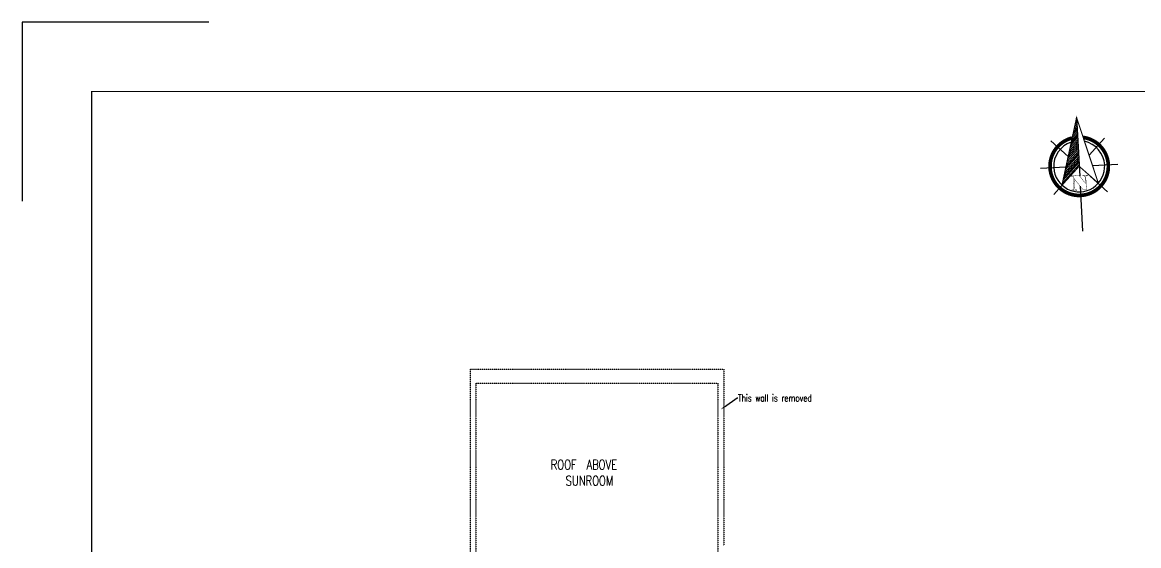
# Model space of a CAD drawing. Header units: inches. Extents: x 26998 to 46838, y -509 to 4343.
# Drawn here: x 30791 to 31575, y 3973 to 4340 of the extents above; entities that cross this region are included whole.
import ezdxf
from ezdxf import colors
from ezdxf.entities.mleader import LeaderData, LeaderLine
from ezdxf.math import Vec2, Vec3

# ---------------------------------------------------------------- set-up
doc = ezdxf.new("R2010")
doc.units = ezdxf.units.IN
doc.header["$LTSCALE"] = 0.5
doc.header["$MEASUREMENT"] = 0
doc.linetypes.add('HIDDEN', pattern=[0.375, 0.25, -0.125])
doc.layers.add('ARWALL', color=7, linetype='HIDDEN')
doc.layers.add('Title Block', color=7, linetype='Continuous')
doc.styles.get("Standard").update_dxf_attribs({"font": 'romans.shx', "width": 0.75})

# ---------------------------------------------------------------- blocks, each defined once
blk = doc.blocks.new('*X797')
at = {"color": 0}
for p, q in [((147.15, -410.22), (147.62, -409.76)), ((147.35, -409.49), (147.62, -409.23)), ((147.55, -408.76), (147.62, -408.7)), ((145.96, -414.6), (147.62, -412.94)), ((146.16, -413.87), (147.62, -412.41)), ((146.36, -413.14), (147.62, -411.88)), ((146.55, -412.41), (147.62, -411.35)), ((146.75, -411.68), (147.62, -410.82)), ((146.95, -410.95), (147.62, -410.29)), ((144.76, -418.98), (147.62, -416.12)), ((144.96, -418.25), (147.62, -415.59)), ((145.16, -417.52), (147.62, -415.06)), ((145.36, -416.79), (147.62, -414.53)), ((145.56, -416.06), (147.62, -414)), ((145.76, -415.33), (147.62, -413.47)), ((143.56, -423.36), (147.62, -419.3)), ((143.76, -422.63), (147.62, -418.77)), ((143.96, -421.9), (147.62, -418.24)), ((144.16, -421.17), (147.62, -417.71)), ((144.36, -420.44), (147.62, -417.18)), ((144.56, -419.71), (147.62, -416.65)), ((142.76, -426.28), (147.62, -421.42)), ((142.96, -425.55), (147.62, -420.89)), ((143.16, -424.82), (147.62, -420.36)), ((143.36, -424.09), (147.62, -419.83))]:
    blk.add_line(p, q, dxfattribs=at)
blk = doc.blocks.new('North')
for p, q in [((-0.05, 18.32), (-0.05, 2.23)), ((-2.92, 7.82), (-7.42, 12.32)), ((2.82, 7.82), (7.32, 12.32)), ((-3.71, 4.95), (-10.67, 4.95)), ((3.61, 4.95), (10.57, 4.95)), ((-2.92, 2.08), (-7.42, -2.42)), ((2.82, 2.08), (7.32, -2.42)), ((-0.05, -0.54), (-0.05, -12.88))]:
    blk.add_line(p, q)
for points, const_width in [([(-5.06, -0.01), (-0.05, 18.32), (4.95, 0.05), (-0.05, 4.95), (-5.06, -0.01)], 0.3), ([(-1.6, -0.98), (-1.6, -1.05), (-1.59, -1.12), (-1.58, -1.18), (-1.57, -1.22), (-1.56, -1.27), (-1.54, -1.31), (-1.52, -1.33), (-1.5, -1.35), (-1.47, -1.37), (-1.44, -1.38), (-1.4, -1.4), (-1.34, -1.41), (-1.28, -1.42), (-1.21, -1.43), (-1.13, -1.43), (-1.05, -1.43), (-1.05, -1.59), (-2.39, -1.59), (-2.39, -1.43), (-2.35, -1.43), (-2.28, -1.43), (-2.21, -1.43), (-2.14, -1.42), (-2.09, -1.41), (-2.04, -1.4), (-2, -1.38), (-1.96, -1.37), (-1.94, -1.35), (-1.91, -1.33), (-1.88, -1.31), (-1.86, -1.27), (-1.85, -1.23), (-1.83, -1.18), (-1.82, -1.12), (-1.81, -1.06), (-1.81, -1), (-1.81, 2.29), (-2.39, 2.29), (-2.39, 2.44), (-0.21, 2.44), (1.39, 0.24), (1.39, 1.81), (1.39, 1.88), (1.38, 1.95), (1.37, 2), (1.36, 2.06), (1.35, 2.1), (1.33, 2.14), (1.31, 2.17), (1.29, 2.19), (1.26, 2.21), (1.22, 2.23), (1.17, 2.25), (1.12, 2.26), (1.06, 2.27), (0.99, 2.28), (0.92, 2.29), (0.84, 2.29), (0.82, 2.29), (0.82, 2.44), (2.16, 2.44), (2.16, 2.29), (2.12, 2.29), (2.04, 2.29), (1.98, 2.28), (1.92, 2.27), (1.86, 2.26), (1.81, 2.25), (1.77, 2.24), (1.73, 2.22), (1.71, 2.2), (1.69, 2.18), (1.67, 2.15), (1.65, 2.1), (1.63, 2.06), (1.62, 2.01), (1.61, 1.95), (1.61, 1.88), (1.61, 1.81), (1.61, -1.59), (0.7, -1.59), (-1.6, 1.62), (-1.6, -0.98), (-1.6, -0.98)], 0.1)]:
    blk.add_lwpolyline(points, dxfattribs=dict(const_width=const_width))
at = {"const_width": 1}
for points in [[(-8.05, 4.95, 1), (7.95, 4.95, 0.359415), (1.47, 12.8, 1)], [(-1.57, 12.8, 0.359415), (-8.05, 4.95, 1)]]:
    blk.add_lwpolyline(points, format="xyb", dxfattribs=at)
for start, end in [(105.027, 180), (0, 74.973), (180, 0)]:
    blk.add_arc((-0.05, 4.95), 7, start, end)
blk.add_blockref('*X797', (-147.67, 426.84))

msp = doc.modelspace()

# ---------------------------------------------------------------- linework, layer by layer
msp.add_lwpolyline([(30839.3128283, 4291.6919129, 0.5, 0.5, 0), (32334.372063, 4291.6919129, 0, 0, 0), (32334.372063, 3165.2426914, 0.5, 0.5, 0), (30839.3128283, 3165.2426914, 0.5, 0.5, 0)], format="xyseb")
at = {"const_width": 0.5}
msp.add_lwpolyline([(30839.7128283, 3165.2426914), (30839.7128283, 4291.6919129)], dxfattribs=at)
msp.add_lwpolyline([(30839.7128283, 3165.2426914), (30839.7128283, 4291.6919129)], dxfattribs=at)
at = {"layer": 'ARWALL', "color": 1, "ltscale": 0.05}
for p, q in [((31105.3922826, 4096.8657314), (31283.3922826, 4096.8657314)), ((31105.3922826, 4096.8657314), (31105.3922826, 3954.8657314)), ((31283.3922826, 4096.8657314), (31283.3922826, 3972.8657314)), ((31109.3922826, 4086.8657314), (31279.3922826, 4086.8657314)), ((31109.3922826, 4086.8657314), (31109.3922826, 3954.8657314)), ((31279.3922826, 4086.8657314), (31279.3922826, 3954.8657314))]:
    msp.add_line(p, q, dxfattribs=at)
at = {"layer": 'Title Block'}
for p, q in [((30921.9394533, 4340.2688729), (30791.1358683, 4340.2688729)), ((30921.9394533, 4340.2688729), (30791.1358683, 4340.2688729)), ((30921.9394533, 4340.2688729), (30791.1358683, 4340.2688729)), ((30921.9394533, 4340.2688729), (30791.1358683, 4340.2688729)), ((30921.9394533, 4340.2688729), (30791.1358683, 4340.2688729)), ((30921.9394533, 4340.2688729), (30791.1358683, 4340.2688729)), ((30791.1358683, 4340.2688729), (30791.1358683, 4214.7783929)), ((30791.1358683, 4340.2688729), (30791.1358683, 4214.7783929)), ((30791.1358683, 4340.2688729), (30791.1358683, 4214.7783929)), ((30791.1358683, 4340.2688729), (30791.1358683, 4214.7783929)), ((30921.9394533, 4340.2688729), (30791.1358683, 4340.2688729)), ((30921.9394533, 4340.2688729), (30791.1358683, 4340.2688729)), ((30921.9394533, 4340.2688729), (30791.1358683, 4340.2688729)), ((30921.9394533, 4340.2688729), (30791.1358683, 4340.2688729)), ((30921.9394533, 4340.2688729), (30791.1358683, 4340.2688729)), ((30921.9394533, 4340.2688729), (30791.1358683, 4340.2688729)), ((30791.1358683, 4340.2688729), (30791.1358683, 4214.7783929)), ((30791.1358683, 4340.2688729), (30791.1358683, 4214.7783929)), ((30791.1358683, 4340.2688729), (30791.1358683, 4214.7783929)), ((30791.1358683, 4340.2688729), (30791.1358683, 4214.7783929)), ((30839.7128283, 4291.6919129), (30839.7128283, 3165.2426914))]:
    msp.add_line(p, q, dxfattribs=at)

# ---------------------------------------------------------------- block references
at = {"xscale": 2.559999999999999, "yscale": 2.559999999999999, "zscale": 2.559999999999999, "rotation": 3.052882514792429}
msp.add_blockref('North', (31533.717599, 4226.5511117), dxfattribs=at)

# ---------------------------------------------------------------- texts
at = {"insert": (31162.0144157, 4033.1657314), "char_height": 6.8007744, "width": 110.476910075, "attachment_point": 1}
msp.add_mtext('\\A1;ROOF  ABOVE\\P   SUNROOM', dxfattribs=at)

# ---------------------------------------------------------------- leaders
ml = msp.add_multileader_mtext('Standard')
ml.set_content('This wall is removed', color=256)
ml.set_leader_properties()
ml.build(insert=Vec2(0, 0))
ml.multileader.update_dxf_attribs({"dogleg_length": 0.36, "arrow_head_size": 3})
ctx = ml.context
ctx.base_point, ctx.char_height, ctx.arrow_head_size, ctx.landing_gap_size, ctx.plane_origin = Vec3(31293.296853, 4076.5695574), 5, 3, 0.09, Vec3(31281.436853, 4068.5695574)
notes = []
notes.append((ctx, [(0, (1, 1, 0), (31292.936853, 4076.5695574), (1, 0), 0.36, [(0, [(31281.436853, 4068.5695574)], 0, [])])]))
ctx.mtext.insert, ctx.mtext.flow_direction = Vec3(31293.386853, 4079.1104851), 5
for ctx, leaders in notes:
    for number, flags, end, landing, length, lines in leaders:
        leader = LeaderData()
        leader.index, (leader.has_last_leader_line, leader.has_dogleg_vector, leader.attachment_direction) = number, flags
        leader.last_leader_point, leader.dogleg_vector, leader.dogleg_length = Vec3(end), Vec3(landing), length
        for number, points, colour, breaks in lines:
            line = LeaderLine()
            line.index, line.vertices, line.color, line.breaks = number, Vec3.list(points), colors.encode_raw_color(colour), breaks
            leader.lines.append(line)
        ctx.leaders.append(leader)

doc.saveas('drawing.dxf')
